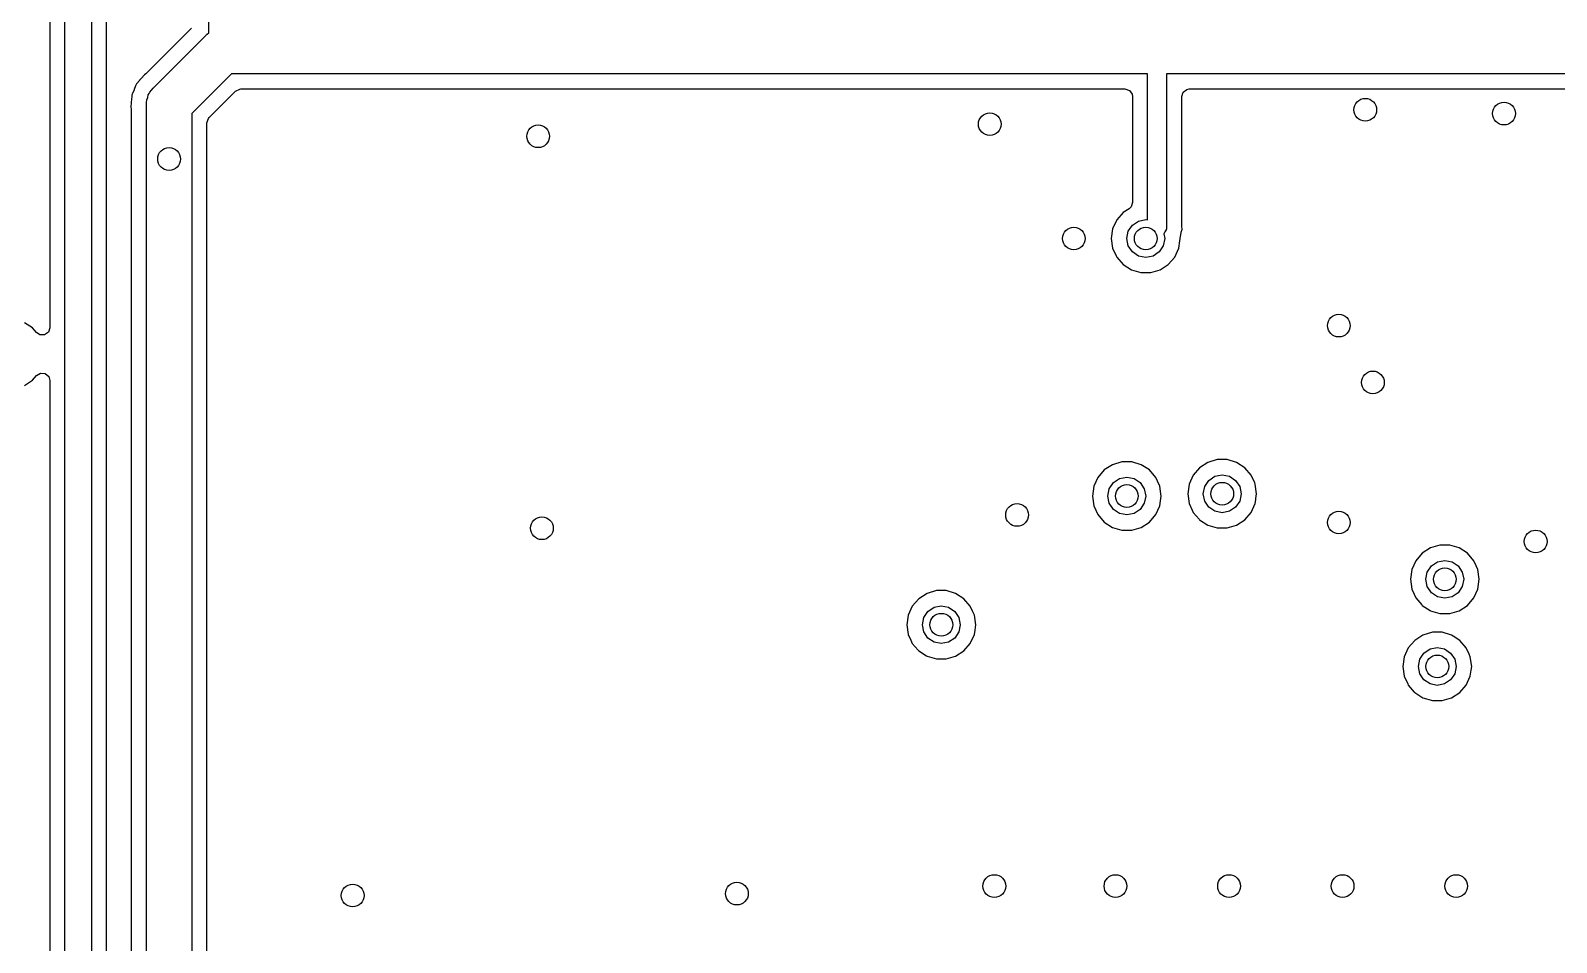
# Model space of a CAD drawing. Extents: x 100.3 to 185, y -144.7 to -85.3.
# Drawn here: x 111.37 to 131.52, y -111.44 to -99.4 of the extents above; entities that cross this region are included whole.
import ezdxf

# ---------------------------------------------------------------- set-up
doc = ezdxf.new("R2010")
doc.units = 0
doc.layers.add('BLACK', color=7, linetype='CONTINUOUS')

msp = doc.modelspace()

# ---------------------------------------------------------------- linework, layer by layer
at = {"layer": 'BLACK', "linetype": 'CONTINUOUS'}
for p, q in [((111.624, -96.1088), (111.624, -103.327)), ((111.825, -119.6), (111.825, -96.1)), ((112.175, -96.1725), (112.175, -119.528)), ((112.375, -119.403), (112.375, -96.2965)), ((113.725, -99.432), (113.725, -98.9725)), ((113.496, -99.3717), (112.892, -99.9755)), ((112.988, -100.163), (113.688, -99.4629)), ((113.688, -99.4629), (113.695, -99.4566)), ((113.695, -99.4566), (113.698, -99.4533)), ((113.698, -99.4533), (113.704, -99.4496)), ((113.704, -99.4496), (113.725, -99.432)), ((112.756, -100.133), (112.738, -100.182)), ((112.761, -100.127), (112.756, -100.133)), ((112.756, -100.133), (112.756, -100.133)), ((112.771, -100.108), (112.761, -100.127)), ((112.775, -100.102), (112.771, -100.108)), ((112.809, -100.062), (112.775, -100.102)), ((112.811, -100.059), (112.809, -100.062)), ((112.821, -100.046), (112.811, -100.059)), ((112.832, -100.035), (112.821, -100.046)), ((112.835, -100.032), (112.832, -100.035)), ((112.869, -99.9929), (112.835, -100.032)), ((112.875, -99.9888), (112.869, -99.9929)), ((112.869, -99.9929), (112.869, -99.9929)), ((112.892, -99.9755), (112.875, -99.9888)), ((112.968, -100.191), (112.988, -100.163)), ((114.024, -99.975), (113.5, -100.499)), ((118.775, -99.975), (114.024, -99.975)), ((126.125, -99.975), (118.775, -99.975)), ((126.125, -101.905), (126.125, -99.975)), ((134.825, -99.975), (126.375, -99.975)), ((126.375, -99.975), (126.375, -102)), ((112.699, -100.359), (112.696, -100.411)), ((112.7, -100.355), (112.699, -100.359)), ((112.702, -100.323), (112.7, -100.339)), ((112.7, -100.339), (112.7, -100.355)), ((112.706, -100.268), (112.702, -100.32)), ((112.702, -100.32), (112.702, -100.323)), ((112.709, -100.26), (112.706, -100.268)), ((112.714, -100.24), (112.709, -100.26)), ((112.715, -100.233), (112.714, -100.24)), ((112.737, -100.185), (112.715, -100.233)), ((112.715, -100.233), (112.715, -100.233)), ((112.738, -100.182), (112.737, -100.185)), ((112.9, -100.361), (112.902, -100.354)), ((112.901, -100.365), (112.9, -100.361)), ((112.9, -100.375), (112.901, -100.365)), ((112.902, -100.354), (112.905, -100.32)), ((112.905, -100.32), (112.918, -100.288)), ((112.918, -100.288), (112.926, -100.254)), ((112.926, -100.254), (112.937, -100.237)), ((112.937, -100.237), (112.945, -100.217)), ((112.945, -100.217), (112.968, -100.191)), ((113.729, -100.553), (114.078, -100.204)), ((114.078, -100.204), (114.133, -100.177)), ((114.133, -100.177), (114.148, -100.175)), ((114.148, -100.175), (118.739, -100.175)), ((118.739, -100.175), (125.825, -100.175)), ((125.825, -100.175), (125.884, -100.194)), ((125.884, -100.194), (125.92, -100.244)), ((125.92, -100.244), (125.924, -100.274)), ((125.924, -100.274), (125.924, -101.673)), ((126.575, -100.274), (126.594, -100.216)), ((126.575, -101.984), (126.575, -100.274)), ((126.594, -100.216), (126.644, -100.18)), ((126.644, -100.18), (126.674, -100.175)), ((126.674, -100.175), (134.861, -100.175)), ((112.696, -100.411), (112.697, -100.418)), ((112.697, -100.418), (112.699, -100.439)), ((112.699, -100.439), (112.699, -101.084)), ((112.9, -101.1), (112.9, -100.375)), ((113.5, -100.499), (113.5, -101.1)), ((113.7, -100.623), (113.719, -100.565)), ((113.719, -100.565), (113.729, -100.553)), ((113.7, -101.064), (113.7, -100.623)), ((112.699, -101.084), (112.7, -101.084)), ((112.7, -101.084), (112.7, -115.536)), ((112.9, -115.6), (112.9, -101.1)), ((113.5, -101.1), (113.5, -101.1)), ((113.5, -101.1), (113.5, -115.476)), ((113.7, -104.9), (113.7, -101.064)), ((125.879, -101.757), (125.802, -101.806)), ((125.906, -101.731), (125.879, -101.757)), ((125.924, -101.673), (125.906, -101.731)), ((125.717, -101.904), (125.663, -102.022)), ((125.802, -101.806), (125.717, -101.904)), ((125.869, -102.054), (125.923, -101.973)), ((125.923, -101.973), (126.004, -101.919)), ((126.004, -101.919), (126.1, -101.9)), ((126.1, -101.9), (126.125, -101.905)), ((126.576, -101.988), (126.575, -101.984)), ((125.663, -102.022), (125.645, -102.15)), ((125.645, -102.15), (125.645, -102.15)), ((125.645, -102.15), (125.663, -102.278)), ((125.85, -102.15), (125.869, -102.054)), ((125.869, -102.246), (125.85, -102.15)), ((126.35, -102.15), (126.331, -102.246)), ((126.353, -102.061), (126.338, -102.088)), ((126.338, -102.088), (126.338, -102.089)), ((126.338, -102.089), (126.35, -102.15)), ((126.37, -102.035), (126.353, -102.061)), ((126.371, -102.029), (126.37, -102.035)), ((126.372, -102.027), (126.371, -102.029)), ((126.375, -102), (126.372, -102.022)), ((126.372, -102.022), (126.372, -102.027)), ((126.537, -102.278), (126.551, -102.179)), ((126.551, -102.179), (126.555, -102.15)), ((126.555, -102.145), (126.559, -102.122)), ((126.555, -102.15), (126.555, -102.145)), ((126.559, -102.122), (126.568, -102.073)), ((126.559, -102.122), (126.559, -102.122)), ((126.568, -102.073), (126.569, -102.068)), ((126.569, -102.068), (126.579, -102.029)), ((126.579, -102.029), (126.576, -101.988)), ((125.663, -102.278), (125.709, -102.379)), ((125.709, -102.379), (125.717, -102.396)), ((125.923, -102.327), (125.869, -102.246)), ((126.004, -102.381), (125.923, -102.327)), ((126.1, -102.4), (126.004, -102.381)), ((126.196, -102.381), (126.1, -102.4)), ((126.277, -102.327), (126.196, -102.381)), ((126.331, -102.246), (126.277, -102.327)), ((126.483, -102.396), (126.537, -102.278)), ((125.717, -102.396), (125.802, -102.494)), ((125.802, -102.494), (125.802, -102.494)), ((125.802, -102.494), (125.911, -102.564)), ((125.911, -102.564), (125.911, -102.564)), ((125.911, -102.564), (126.035, -102.6)), ((126.165, -102.6), (126.289, -102.564)), ((126.289, -102.564), (126.398, -102.494)), ((126.398, -102.494), (126.483, -102.396)), ((126.035, -102.6), (126.035, -102.6)), ((126.035, -102.6), (126.165, -102.6)), ((126.165, -102.6), (126.165, -102.6)), ((111.398, -103.331), (111.289, -103.261)), ((111.451, -103.392), (111.398, -103.331)), ((111.398, -103.331), (111.398, -103.331)), ((111.495, -103.421), (111.451, -103.392)), ((111.606, -103.385), (111.556, -103.421)), ((111.624, -103.327), (111.606, -103.385)), ((111.556, -103.421), (111.495, -103.421)), ((111.398, -104.019), (111.451, -103.958)), ((111.451, -103.958), (111.503, -103.927)), ((111.503, -103.927), (111.564, -103.932)), ((111.564, -103.932), (111.61, -103.972)), ((111.61, -103.972), (111.624, -104.023)), ((111.289, -104.089), (111.398, -104.019)), ((111.624, -104.023), (111.624, -119.551)), ((113.7, -105.55), (113.7, -104.9)), ((125.552, -105.206), (125.467, -105.304)), ((125.661, -105.136), (125.552, -105.206)), ((125.785, -105.099), (125.661, -105.136)), ((125.661, -105.136), (125.661, -105.136)), ((125.915, -105.099), (125.785, -105.099)), ((125.785, -105.099), (125.785, -105.099)), ((126.039, -105.136), (125.915, -105.099)), ((125.915, -105.099), (125.915, -105.099)), ((126.148, -105.206), (126.039, -105.136)), ((126.039, -105.136), (126.039, -105.136)), ((126.039, -105.136), (126.039, -105.136)), ((126.039, -105.136), (126.039, -105.136)), ((126.233, -105.304), (126.148, -105.206)), ((126.148, -105.206), (126.148, -105.206)), ((126.148, -105.206), (126.148, -105.206)), ((126.812, -105.176), (126.727, -105.274)), ((126.921, -105.106), (126.812, -105.176)), ((127.045, -105.069), (126.921, -105.106)), ((126.921, -105.106), (126.921, -105.106)), ((127.175, -105.069), (127.045, -105.069)), ((127.045, -105.069), (127.045, -105.069)), ((127.299, -105.106), (127.175, -105.069)), ((127.175, -105.069), (127.175, -105.069)), ((127.408, -105.176), (127.299, -105.106)), ((127.299, -105.106), (127.299, -105.106)), ((127.299, -105.106), (127.299, -105.106)), ((127.299, -105.106), (127.299, -105.106)), ((127.493, -105.274), (127.408, -105.176)), ((127.408, -105.176), (127.408, -105.176)), ((127.408, -105.176), (127.408, -105.176)), ((125.467, -105.304), (125.413, -105.422)), ((125.619, -105.454), (125.673, -105.373)), ((125.673, -105.373), (125.754, -105.319)), ((125.754, -105.319), (125.85, -105.3)), ((125.85, -105.3), (125.946, -105.319)), ((125.946, -105.319), (126.027, -105.373)), ((126.027, -105.373), (126.081, -105.454)), ((126.256, -105.354), (126.233, -105.304)), ((126.287, -105.422), (126.256, -105.354)), ((126.673, -105.392), (126.655, -105.52)), ((126.727, -105.274), (126.673, -105.392)), ((126.879, -105.424), (126.933, -105.343)), ((126.933, -105.343), (127.014, -105.289)), ((127.014, -105.289), (127.11, -105.27)), ((127.11, -105.27), (127.206, -105.289)), ((127.206, -105.289), (127.287, -105.343)), ((127.287, -105.343), (127.341, -105.424)), ((127.54, -105.376), (127.493, -105.274)), ((127.547, -105.392), (127.54, -105.376)), ((127.565, -105.52), (127.547, -105.392)), ((113.7, -106.65), (113.7, -105.55)), ((125.413, -105.422), (125.395, -105.55)), ((125.395, -105.55), (125.395, -105.55)), ((125.395, -105.55), (125.413, -105.678)), ((125.6, -105.55), (125.619, -105.454)), ((125.619, -105.646), (125.6, -105.55)), ((126.081, -105.454), (126.1, -105.55)), ((126.1, -105.55), (126.081, -105.646)), ((126.301, -105.52), (126.287, -105.422)), ((126.287, -105.678), (126.296, -105.612)), ((126.296, -105.612), (126.305, -105.55)), ((126.305, -105.55), (126.301, -105.52)), ((126.305, -105.55), (126.305, -105.55)), ((126.655, -105.52), (126.655, -105.52)), ((126.655, -105.52), (126.673, -105.648)), ((126.86, -105.52), (126.879, -105.424)), ((126.879, -105.616), (126.86, -105.52)), ((127.341, -105.424), (127.36, -105.52)), ((127.36, -105.52), (127.341, -105.616)), ((127.547, -105.648), (127.554, -105.6)), ((127.554, -105.6), (127.556, -105.582)), ((127.556, -105.582), (127.565, -105.52)), ((127.565, -105.52), (127.565, -105.52)), ((125.413, -105.678), (125.441, -105.738)), ((125.441, -105.738), (125.467, -105.796)), ((125.467, -105.796), (125.552, -105.894)), ((125.673, -105.727), (125.619, -105.646)), ((125.754, -105.781), (125.673, -105.727)), ((125.85, -105.8), (125.754, -105.781)), ((125.946, -105.781), (125.85, -105.8)), ((126.027, -105.727), (125.946, -105.781)), ((126.081, -105.646), (126.027, -105.727)), ((126.148, -105.894), (126.233, -105.796)), ((126.233, -105.796), (126.287, -105.678)), ((126.673, -105.648), (126.714, -105.738)), ((126.714, -105.738), (126.727, -105.766)), ((126.727, -105.766), (126.805, -105.856)), ((126.933, -105.697), (126.879, -105.616)), ((127.014, -105.751), (126.933, -105.697)), ((127.11, -105.77), (127.014, -105.751)), ((127.206, -105.751), (127.11, -105.77)), ((127.287, -105.697), (127.206, -105.751)), ((127.341, -105.616), (127.287, -105.697)), ((127.408, -105.864), (127.493, -105.766)), ((127.493, -105.766), (127.547, -105.648)), ((125.552, -105.894), (125.552, -105.894)), ((125.552, -105.894), (125.661, -105.964)), ((125.661, -105.964), (125.661, -105.964)), ((125.661, -105.964), (125.785, -106)), ((125.785, -106), (125.785, -106)), ((125.785, -106), (125.915, -106)), ((125.915, -106), (126.039, -105.964)), ((125.915, -106), (125.915, -106)), ((126.039, -105.964), (126.148, -105.894)), ((126.805, -105.856), (126.812, -105.864)), ((126.812, -105.864), (126.921, -105.934)), ((126.921, -105.934), (126.921, -105.934)), ((126.921, -105.934), (127.045, -105.971)), ((127.045, -105.971), (127.045, -105.971)), ((127.045, -105.971), (127.175, -105.971)), ((127.175, -105.971), (127.299, -105.934)), ((127.175, -105.971), (127.175, -105.971)), ((127.299, -105.934), (127.408, -105.864)), ((129.985, -106.2), (129.861, -106.236)), ((130.115, -106.2), (129.985, -106.2)), ((129.985, -106.2), (129.985, -106.2)), ((130.239, -106.236), (130.115, -106.2)), ((130.115, -106.2), (130.115, -106.2)), ((129.667, -106.404), (129.613, -106.522)), ((129.752, -106.306), (129.667, -106.404)), ((129.861, -106.236), (129.752, -106.306)), ((129.861, -106.236), (129.861, -106.236)), ((129.954, -106.419), (130.05, -106.4)), ((130.05, -106.4), (130.146, -106.419)), ((130.348, -106.306), (130.239, -106.236)), ((130.239, -106.236), (130.239, -106.236)), ((130.239, -106.236), (130.239, -106.236)), ((130.239, -106.236), (130.239, -106.236)), ((130.433, -106.404), (130.348, -106.306)), ((130.348, -106.306), (130.348, -106.306)), ((130.348, -106.306), (130.348, -106.306)), ((130.463, -106.47), (130.433, -106.404)), ((129.613, -106.522), (129.595, -106.65)), ((129.8, -106.65), (129.819, -106.554)), ((129.819, -106.554), (129.873, -106.473)), ((129.873, -106.473), (129.954, -106.419)), ((130.146, -106.419), (130.227, -106.473)), ((130.227, -106.473), (130.281, -106.554)), ((130.281, -106.554), (130.3, -106.65)), ((130.487, -106.522), (130.463, -106.47)), ((130.505, -106.65), (130.487, -106.522)), ((130.487, -106.522), (130.487, -106.522)), ((113.7, -107.25), (113.7, -106.65)), ((123.335, -106.799), (123.211, -106.835)), ((123.465, -106.799), (123.335, -106.799)), ((123.335, -106.799), (123.335, -106.799)), ((123.589, -106.835), (123.465, -106.799)), ((123.465, -106.799), (123.465, -106.799)), ((129.595, -106.65), (129.595, -106.65)), ((129.595, -106.65), (129.613, -106.778)), ((129.613, -106.778), (129.644, -106.846)), ((129.819, -106.746), (129.8, -106.65)), ((129.873, -106.827), (129.819, -106.746)), ((130.281, -106.746), (130.227, -106.827)), ((130.3, -106.65), (130.281, -106.746)), ((130.433, -106.896), (130.487, -106.778)), ((130.487, -106.778), (130.496, -106.716)), ((130.496, -106.716), (130.505, -106.65)), ((130.505, -106.65), (130.505, -106.65)), ((123.017, -107.003), (122.963, -107.121)), ((123.102, -106.906), (123.017, -107.003)), ((123.211, -106.835), (123.102, -106.906)), ((123.211, -106.835), (123.211, -106.835)), ((123.223, -107.073), (123.304, -107.019)), ((123.304, -107.019), (123.4, -106.999)), ((123.4, -106.999), (123.496, -107.019)), ((123.496, -107.019), (123.577, -107.073)), ((123.698, -106.906), (123.589, -106.835)), ((123.589, -106.835), (123.589, -106.835)), ((123.589, -106.835), (123.589, -106.835)), ((123.589, -106.835), (123.589, -106.835)), ((123.783, -107.003), (123.698, -106.906)), ((123.698, -106.906), (123.698, -106.906)), ((123.698, -106.906), (123.698, -106.906)), ((123.818, -107.08), (123.783, -107.003)), ((129.644, -106.846), (129.667, -106.896)), ((129.667, -106.896), (129.745, -106.986)), ((129.745, -106.986), (129.752, -106.994)), ((129.752, -106.994), (129.855, -107.06)), ((129.954, -106.881), (129.873, -106.827)), ((130.05, -106.9), (129.954, -106.881)), ((130.146, -106.881), (130.05, -106.9)), ((130.227, -106.827), (130.146, -106.881)), ((130.239, -107.064), (130.348, -106.994)), ((130.348, -106.994), (130.433, -106.896)), ((122.963, -107.121), (122.945, -107.249)), ((123.15, -107.249), (123.169, -107.154)), ((123.169, -107.154), (123.223, -107.073)), ((123.577, -107.073), (123.631, -107.154)), ((123.631, -107.154), (123.65, -107.249)), ((123.837, -107.121), (123.818, -107.08)), ((123.855, -107.249), (123.837, -107.121)), ((129.855, -107.06), (129.861, -107.064)), ((129.861, -107.064), (129.985, -107.1)), ((129.985, -107.1), (129.985, -107.1)), ((129.985, -107.1), (130.115, -107.1)), ((130.115, -107.1), (130.239, -107.064)), ((130.115, -107.1), (130.115, -107.1)), ((113.7, -107.5), (113.7, -107.25)), ((122.945, -107.249), (122.945, -107.25)), ((122.945, -107.25), (122.963, -107.378)), ((122.963, -107.378), (122.998, -107.453)), ((123.169, -107.345), (123.15, -107.249)), ((123.223, -107.426), (123.169, -107.345)), ((123.304, -107.48), (123.223, -107.426)), ((123.577, -107.426), (123.496, -107.48)), ((123.631, -107.345), (123.577, -107.426)), ((123.65, -107.249), (123.631, -107.345)), ((123.783, -107.496), (123.837, -107.378)), ((123.837, -107.378), (123.845, -107.321)), ((123.845, -107.321), (123.855, -107.25)), ((123.855, -107.25), (123.855, -107.249)), ((129.761, -107.386), (129.652, -107.456)), ((129.886, -107.349), (129.761, -107.386)), ((129.761, -107.386), (129.761, -107.386)), ((130.015, -107.349), (129.886, -107.349)), ((129.886, -107.349), (129.886, -107.349)), ((130.14, -107.386), (130.015, -107.349)), ((130.015, -107.349), (130.015, -107.349)), ((130.161, -107.4), (130.14, -107.386)), ((130.14, -107.386), (130.14, -107.386)), ((130.14, -107.386), (130.14, -107.386)), ((130.14, -107.386), (130.14, -107.386)), ((130.249, -107.456), (130.161, -107.4)), ((113.7, -107.8), (113.7, -107.5)), ((122.998, -107.453), (123.017, -107.496)), ((123.017, -107.496), (123.094, -107.584)), ((123.094, -107.584), (123.102, -107.593)), ((123.102, -107.593), (123.205, -107.66)), ((123.4, -107.499), (123.304, -107.48)), ((123.496, -107.48), (123.4, -107.499)), ((123.589, -107.664), (123.698, -107.593)), ((123.698, -107.593), (123.783, -107.496)), ((129.568, -107.554), (129.514, -107.672)), ((129.652, -107.456), (129.568, -107.554)), ((129.72, -107.704), (129.774, -107.623)), ((129.774, -107.623), (129.855, -107.569)), ((129.855, -107.569), (129.951, -107.55)), ((129.951, -107.55), (130.046, -107.569)), ((130.046, -107.569), (130.127, -107.623)), ((130.127, -107.623), (130.181, -107.704)), ((130.333, -107.554), (130.249, -107.456)), ((130.249, -107.456), (130.249, -107.456)), ((130.249, -107.456), (130.249, -107.456)), ((130.372, -107.638), (130.333, -107.554)), ((113.7, -109.3), (113.7, -107.8)), ((123.205, -107.66), (123.211, -107.664)), ((123.211, -107.664), (123.335, -107.7)), ((123.335, -107.7), (123.335, -107.7)), ((123.335, -107.7), (123.465, -107.7)), ((123.465, -107.7), (123.589, -107.664)), ((123.465, -107.7), (123.465, -107.7)), ((129.514, -107.672), (129.495, -107.8)), ((129.495, -107.8), (129.495, -107.8)), ((129.495, -107.8), (129.514, -107.928)), ((129.701, -107.8), (129.72, -107.704)), ((129.72, -107.896), (129.701, -107.8)), ((130.181, -107.704), (130.201, -107.8)), ((130.201, -107.8), (130.181, -107.896)), ((130.387, -107.672), (130.372, -107.638)), ((130.406, -107.8), (130.387, -107.672)), ((130.398, -107.85), (130.406, -107.8)), ((130.406, -107.8), (130.406, -107.8)), ((129.514, -107.928), (129.56, -108.03)), ((129.56, -108.03), (129.568, -108.046)), ((129.774, -107.977), (129.72, -107.896)), ((129.855, -108.031), (129.774, -107.977)), ((130.127, -107.977), (130.046, -108.031)), ((130.181, -107.896), (130.127, -107.977)), ((130.333, -108.046), (130.387, -107.928)), ((130.387, -107.928), (130.398, -107.85)), ((129.568, -108.046), (129.647, -108.138)), ((129.647, -108.138), (129.652, -108.144)), ((129.652, -108.144), (129.761, -108.214)), ((129.761, -108.214), (129.761, -108.214)), ((129.761, -108.214), (129.886, -108.25)), ((129.951, -108.05), (129.855, -108.031)), ((130.046, -108.031), (129.951, -108.05)), ((130.015, -108.25), (130.14, -108.214)), ((130.14, -108.214), (130.249, -108.144)), ((130.249, -108.144), (130.333, -108.046)), ((129.886, -108.25), (129.886, -108.25)), ((129.886, -108.25), (130.015, -108.25)), ((130.015, -108.25), (130.015, -108.25)), ((113.7, -111.94), (113.7, -109.3))]:
    msp.add_line(p, q, dxfattribs=at)
at = {"layer": 'BLACK'}
for centre in [(129, -100.45), (130.832, -100.5), (124.04, -100.64), (118.075, -100.8), (113.2, -101.1), (125.15, -102.15), (126.1, -102.15), (128.65, -103.3), (129.1, -104.05), (125.85, -105.55), (127.11, -105.52), (124.4, -105.8), (128.65, -105.9), (118.125, -105.975), (131.25, -106.15), (130.05, -106.65), (123.4, -107.249), (129.951, -107.8), (120.7, -110.8), (124.1, -110.7), (125.7, -110.7), (127.2, -110.7), (128.7, -110.7), (130.2, -110.7), (115.625, -110.825)]:
    msp.add_circle(centre, 0.15, dxfattribs=at)

doc.saveas('drawing.dxf')
